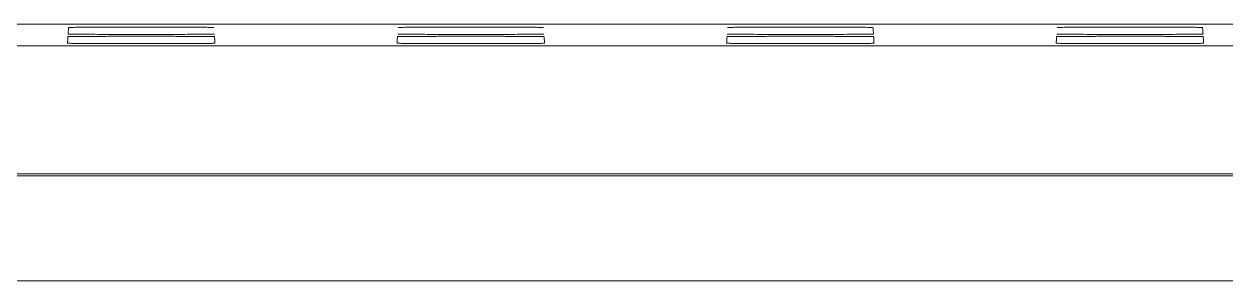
# Model space of a CAD drawing. Header units: millimetres. Extents: x -195 to 1349, y 148 to 750.
# Drawn here: x 1180.11 to 1196.52, y 305.44 to 308.95 of the extents above; entities that cross this region are included whole.
import ezdxf

# ---------------------------------------------------------------- set-up
doc = ezdxf.new("R2010")
doc.units = ezdxf.units.MM
doc.layers.add('4', color=7, linetype='CONTINUOUS', true_color=0xffffff)

msp = doc.modelspace()

# ---------------------------------------------------------------- linework, layer by layer
at = {"layer": '4', "color": 7, "linetype": 'Continuous', "lineweight": 18}
for p, q in [((1237.485, 308.649), (1175.44, 308.649)), ((1166.048, 306.874), (1246.876, 306.874)), ((1246.847, 306.903), (1166.078, 306.903)), ((1247.243, 305.438), (1165.682, 305.438))]:
    msp.add_line(p, q, dxfattribs=at)
for points, knots in [([(1175.639, 308.948), (1184.702, 308.948), (1193.764, 308.948), (1214.313, 308.948), (1225.799, 308.948), (1237.285, 308.948)], [0, 0, 0, 0, 0.441028, 0.441028, 1, 1, 1, 1]), ([(1180.714, 308.811), (1180.715, 308.824), (1180.716, 308.836), (1180.717, 308.857), (1180.718, 308.865), (1180.719, 308.883), (1180.72, 308.892), (1180.72, 308.901)], [0, 0, 0, 0, 0.406541, 0.406541, 0.703271, 0.703271, 1, 1, 1, 1]), ([(1180.72, 308.901), (1180.72, 308.901), (1180.727, 308.901), (1180.746, 308.902), (1180.753, 308.902), (1180.772, 308.902), (1180.783, 308.902), (1180.808, 308.903), (1180.836, 308.903), (1180.869, 308.903), (1180.896, 308.904), (1180.906, 308.904), (1180.925, 308.904), (1180.935, 308.904), (1180.966, 308.904), (1180.988, 308.904), (1181.057, 308.905), (1181.107, 308.905), (1181.174, 308.905), (1181.188, 308.905), (1181.216, 308.905), (1181.23, 308.905), (1181.273, 308.905), (1181.302, 308.905), (1181.362, 308.905), (1181.393, 308.906), (1181.439, 308.906), (1181.455, 308.906), (1181.486, 308.906), (1181.502, 308.906), (1181.55, 308.906), (1181.615, 308.906), (1181.679, 308.906), (1181.744, 308.906), (1181.776, 308.906), (1181.825, 308.906), (1181.841, 308.906), (1181.874, 308.906), (1181.954, 308.906), (1182.031, 308.906), (1182.106, 308.905), (1182.121, 308.905), (1182.15, 308.905), (1182.165, 308.905), (1182.208, 308.905), (1182.236, 308.905), (1182.317, 308.905), (1182.367, 308.905), (1182.425, 308.904), (1182.436, 308.904), (1182.458, 308.904), (1182.468, 308.904), (1182.499, 308.904), (1182.519, 308.904), (1182.555, 308.903), (1182.571, 308.903), (1182.602, 308.903), (1182.616, 308.903), (1182.641, 308.902), (1182.663, 308.902), (1182.679, 308.902), (1182.691, 308.901), (1182.696, 308.901), (1182.703, 308.901), (1182.704, 308.901), (1182.704, 308.901)], [0, 0, 0, 0, 0.0625, 0.0625, 0.09375, 0.09375, 0.125, 0.125, 0.15625, 0.1875, 0.1875, 0.203125, 0.203125, 0.21875, 0.21875, 0.25, 0.25, 0.3125, 0.3125, 0.328125, 0.328125, 0.34375, 0.34375, 0.375, 0.375, 0.40625, 0.40625, 0.421875, 0.421875, 0.4375, 0.4375, 0.46875, 0.5, 0.5, 0.53125, 0.53125, 0.546875, 0.546875, 0.5625, 0.625, 0.625, 0.640625, 0.640625, 0.65625, 0.65625, 0.6875, 0.6875, 0.75, 0.75, 0.765625, 0.765625, 0.78125, 0.78125, 0.8125, 0.8125, 0.84375, 0.84375, 0.875, 0.875, 0.90625, 0.9375, 0.9375, 0.96875, 0.96875, 1, 1, 1, 1]), ([(1185.22, 308.901), (1185.22, 308.901), (1185.227, 308.901), (1185.246, 308.902), (1185.253, 308.902), (1185.272, 308.902), (1185.283, 308.902), (1185.308, 308.903), (1185.336, 308.903), (1185.369, 308.903), (1185.396, 308.904), (1185.406, 308.904), (1185.425, 308.904), (1185.435, 308.904), (1185.466, 308.904), (1185.488, 308.904), (1185.557, 308.905), (1185.607, 308.905), (1185.674, 308.905), (1185.688, 308.905), (1185.716, 308.905), (1185.73, 308.905), (1185.773, 308.905), (1185.802, 308.905), (1185.862, 308.905), (1185.893, 308.906), (1185.939, 308.906), (1185.955, 308.906), (1185.986, 308.906), (1186.002, 308.906), (1186.05, 308.906), (1186.115, 308.906), (1186.179, 308.906), (1186.244, 308.906), (1186.276, 308.906), (1186.325, 308.906), (1186.341, 308.906), (1186.374, 308.906), (1186.454, 308.906), (1186.531, 308.906), (1186.606, 308.905), (1186.621, 308.905), (1186.65, 308.905), (1186.665, 308.905), (1186.708, 308.905), (1186.736, 308.905), (1186.817, 308.905), (1186.867, 308.905), (1186.925, 308.904), (1186.936, 308.904), (1186.958, 308.904), (1186.968, 308.904), (1186.999, 308.904), (1187.019, 308.904), (1187.055, 308.903), (1187.071, 308.903), (1187.102, 308.903), (1187.116, 308.903), (1187.141, 308.902), (1187.163, 308.902), (1187.179, 308.902), (1187.191, 308.901), (1187.196, 308.901), (1187.203, 308.901), (1187.204, 308.901), (1187.204, 308.901)], [0, 0, 0, 0, 0.0625, 0.0625, 0.09375, 0.09375, 0.125, 0.125, 0.15625, 0.1875, 0.1875, 0.203125, 0.203125, 0.21875, 0.21875, 0.25, 0.25, 0.3125, 0.3125, 0.328125, 0.328125, 0.34375, 0.34375, 0.375, 0.375, 0.40625, 0.40625, 0.421875, 0.421875, 0.4375, 0.4375, 0.46875, 0.5, 0.5, 0.53125, 0.53125, 0.546875, 0.546875, 0.5625, 0.625, 0.625, 0.640625, 0.640625, 0.65625, 0.65625, 0.6875, 0.6875, 0.75, 0.75, 0.765625, 0.765625, 0.78125, 0.78125, 0.8125, 0.8125, 0.84375, 0.84375, 0.875, 0.875, 0.90625, 0.9375, 0.9375, 0.96875, 0.96875, 1, 1, 1, 1]), ([(1189.72, 308.901), (1189.72, 308.901), (1189.727, 308.901), (1189.746, 308.902), (1189.753, 308.902), (1189.772, 308.902), (1189.783, 308.902), (1189.808, 308.903), (1189.836, 308.903), (1189.869, 308.903), (1189.896, 308.904), (1189.906, 308.904), (1189.925, 308.904), (1189.935, 308.904), (1189.966, 308.904), (1189.988, 308.904), (1190.057, 308.905), (1190.107, 308.905), (1190.174, 308.905), (1190.188, 308.905), (1190.216, 308.905), (1190.23, 308.905), (1190.273, 308.905), (1190.302, 308.905), (1190.362, 308.905), (1190.393, 308.906), (1190.439, 308.906), (1190.455, 308.906), (1190.486, 308.906), (1190.502, 308.906), (1190.55, 308.906), (1190.615, 308.906), (1190.679, 308.906), (1190.744, 308.906), (1190.776, 308.906), (1190.825, 308.906), (1190.841, 308.906), (1190.874, 308.906), (1190.954, 308.906), (1191.031, 308.906), (1191.106, 308.905), (1191.121, 308.905), (1191.15, 308.905), (1191.165, 308.905), (1191.208, 308.905), (1191.236, 308.905), (1191.317, 308.905), (1191.367, 308.905), (1191.425, 308.904), (1191.436, 308.904), (1191.458, 308.904), (1191.468, 308.904), (1191.499, 308.904), (1191.519, 308.904), (1191.555, 308.903), (1191.571, 308.903), (1191.602, 308.903), (1191.616, 308.903), (1191.641, 308.902), (1191.663, 308.902), (1191.679, 308.902), (1191.691, 308.901), (1191.696, 308.901), (1191.703, 308.901), (1191.704, 308.901), (1191.704, 308.901)], [0, 0, 0, 0, 0.0625, 0.0625, 0.09375, 0.09375, 0.125, 0.125, 0.15625, 0.1875, 0.1875, 0.203125, 0.203125, 0.21875, 0.21875, 0.25, 0.25, 0.3125, 0.3125, 0.328125, 0.328125, 0.34375, 0.34375, 0.375, 0.375, 0.40625, 0.40625, 0.421875, 0.421875, 0.4375, 0.4375, 0.46875, 0.5, 0.5, 0.53125, 0.53125, 0.546875, 0.546875, 0.5625, 0.625, 0.625, 0.640625, 0.640625, 0.65625, 0.65625, 0.6875, 0.6875, 0.75, 0.75, 0.765625, 0.765625, 0.78125, 0.78125, 0.8125, 0.8125, 0.84375, 0.84375, 0.875, 0.875, 0.90625, 0.9375, 0.9375, 0.96875, 0.96875, 1, 1, 1, 1]), ([(1191.711, 308.811), (1191.71, 308.824), (1191.709, 308.836), (1191.707, 308.857), (1191.707, 308.865), (1191.706, 308.883), (1191.705, 308.892), (1191.704, 308.901)], [0, 0, 0, 0, 0.406541, 0.406541, 0.703271, 0.703271, 1, 1, 1, 1]), ([(1194.22, 308.901), (1194.22, 308.901), (1194.227, 308.901), (1194.246, 308.902), (1194.253, 308.902), (1194.272, 308.902), (1194.283, 308.902), (1194.308, 308.903), (1194.336, 308.903), (1194.369, 308.903), (1194.396, 308.904), (1194.406, 308.904), (1194.425, 308.904), (1194.435, 308.904), (1194.466, 308.904), (1194.488, 308.904), (1194.557, 308.905), (1194.607, 308.905), (1194.674, 308.905), (1194.688, 308.905), (1194.716, 308.905), (1194.73, 308.905), (1194.773, 308.905), (1194.802, 308.905), (1194.862, 308.905), (1194.893, 308.906), (1194.939, 308.906), (1194.955, 308.906), (1194.986, 308.906), (1195.002, 308.906), (1195.05, 308.906), (1195.115, 308.906), (1195.179, 308.906), (1195.244, 308.906), (1195.276, 308.906), (1195.325, 308.906), (1195.341, 308.906), (1195.374, 308.906), (1195.454, 308.906), (1195.531, 308.906), (1195.606, 308.905), (1195.621, 308.905), (1195.65, 308.905), (1195.665, 308.905), (1195.708, 308.905), (1195.736, 308.905), (1195.817, 308.905), (1195.867, 308.905), (1195.925, 308.904), (1195.936, 308.904), (1195.958, 308.904), (1195.968, 308.904), (1195.999, 308.904), (1196.019, 308.904), (1196.055, 308.903), (1196.071, 308.903), (1196.102, 308.903), (1196.116, 308.903), (1196.141, 308.902), (1196.163, 308.902), (1196.179, 308.902), (1196.191, 308.901), (1196.196, 308.901), (1196.203, 308.901), (1196.204, 308.901), (1196.204, 308.901)], [0, 0, 0, 0, 0.0625, 0.0625, 0.09375, 0.09375, 0.125, 0.125, 0.15625, 0.1875, 0.1875, 0.203125, 0.203125, 0.21875, 0.21875, 0.25, 0.25, 0.3125, 0.3125, 0.328125, 0.328125, 0.34375, 0.34375, 0.375, 0.375, 0.40625, 0.40625, 0.421875, 0.421875, 0.4375, 0.4375, 0.46875, 0.5, 0.5, 0.53125, 0.53125, 0.546875, 0.546875, 0.5625, 0.625, 0.625, 0.640625, 0.640625, 0.65625, 0.65625, 0.6875, 0.6875, 0.75, 0.75, 0.765625, 0.765625, 0.78125, 0.78125, 0.8125, 0.8125, 0.84375, 0.84375, 0.875, 0.875, 0.90625, 0.9375, 0.9375, 0.96875, 0.96875, 1, 1, 1, 1]), ([(1196.211, 308.811), (1196.21, 308.824), (1196.209, 308.836), (1196.207, 308.857), (1196.207, 308.865), (1196.206, 308.883), (1196.205, 308.892), (1196.204, 308.901)], [0, 0, 0, 0, 0.406541, 0.406541, 0.703271, 0.703271, 1, 1, 1, 1]), ([(1180.705, 308.686), (1180.706, 308.699), (1180.707, 308.712), (1180.709, 308.735), (1180.709, 308.744), (1180.71, 308.76), (1180.711, 308.768), (1180.711, 308.775)], [0, 0, 0, 0, 0.448295, 0.448295, 0.75351, 0.75351, 1, 1, 1, 1]), ([(1180.711, 308.775), (1180.712, 308.775), (1180.718, 308.776), (1180.737, 308.776), (1180.745, 308.776), (1180.764, 308.777), (1180.775, 308.777), (1180.8, 308.777), (1180.828, 308.777), (1180.862, 308.778), (1180.889, 308.778), (1180.898, 308.778), (1180.918, 308.778), (1180.928, 308.778), (1180.96, 308.778), (1180.982, 308.778), (1181.051, 308.779), (1181.101, 308.779), (1181.169, 308.779), (1181.183, 308.779), (1181.212, 308.779), (1181.226, 308.779), (1181.269, 308.78), (1181.299, 308.78), (1181.359, 308.78), (1181.39, 308.78), (1181.437, 308.78), (1181.452, 308.78), (1181.484, 308.78), (1181.501, 308.78), (1181.549, 308.78), (1181.614, 308.78), (1181.679, 308.78), (1181.744, 308.78), (1181.777, 308.78), (1181.826, 308.78), (1181.842, 308.78), (1181.875, 308.78), (1181.956, 308.78), (1182.034, 308.78), (1182.109, 308.78), (1182.124, 308.78), (1182.154, 308.78), (1182.169, 308.78), (1182.213, 308.779), (1182.241, 308.779), (1182.322, 308.779), (1182.373, 308.779), (1182.431, 308.779), (1182.442, 308.778), (1182.464, 308.778), (1182.475, 308.778), (1182.506, 308.778), (1182.526, 308.778), (1182.562, 308.778), (1182.579, 308.778), (1182.61, 308.777), (1182.624, 308.777), (1182.649, 308.777), (1182.671, 308.776), (1182.687, 308.776), (1182.7, 308.776), (1182.705, 308.776), (1182.712, 308.775), (1182.713, 308.775), (1182.713, 308.775)], [0, 0, 0, 0, 0.0625, 0.0625, 0.09375, 0.09375, 0.125, 0.125, 0.15625, 0.1875, 0.1875, 0.203125, 0.203125, 0.21875, 0.21875, 0.25, 0.25, 0.3125, 0.3125, 0.328125, 0.328125, 0.34375, 0.34375, 0.375, 0.375, 0.40625, 0.40625, 0.421875, 0.421875, 0.4375, 0.4375, 0.46875, 0.5, 0.5, 0.53125, 0.53125, 0.546875, 0.546875, 0.5625, 0.625, 0.625, 0.640625, 0.640625, 0.65625, 0.65625, 0.6875, 0.6875, 0.75, 0.75, 0.765625, 0.765625, 0.78125, 0.78125, 0.8125, 0.8125, 0.84375, 0.84375, 0.875, 0.875, 0.90625, 0.9375, 0.9375, 0.96875, 0.96875, 1, 1, 1, 1]), ([(1182.711, 308.811), (1182.711, 308.811), (1182.704, 308.811), (1182.685, 308.81), (1182.677, 308.81), (1182.663, 308.81), (1182.658, 308.81), (1182.647, 308.81), (1182.641, 308.81), (1182.622, 308.809), (1182.594, 308.809), (1182.561, 308.809), (1182.534, 308.808), (1182.524, 308.808), (1182.505, 308.808), (1182.495, 308.808), (1182.463, 308.808), (1182.441, 308.808), (1182.372, 308.807), (1182.322, 308.807), (1182.254, 308.807), (1182.24, 308.807), (1182.212, 308.807), (1182.198, 308.807), (1182.154, 308.807), (1182.125, 308.807), (1182.065, 308.807), (1182.034, 308.806), (1181.987, 308.806), (1181.972, 308.806), (1181.94, 308.806), (1181.924, 308.806), (1181.875, 308.806), (1181.811, 308.806), (1181.746, 308.806), (1181.681, 308.806), (1181.648, 308.806), (1181.599, 308.806), (1181.583, 308.806), (1181.55, 308.806), (1181.469, 308.806), (1181.392, 308.806), (1181.316, 308.807), (1181.301, 308.807), (1181.271, 308.807), (1181.257, 308.807), (1181.213, 308.807), (1181.185, 308.807), (1181.104, 308.807), (1181.054, 308.807), (1180.995, 308.808), (1180.984, 308.808), (1180.962, 308.808), (1180.951, 308.808), (1180.92, 308.808), (1180.901, 308.808), (1180.865, 308.809), (1180.848, 308.809), (1180.817, 308.809), (1180.803, 308.809), (1180.778, 308.81), (1180.756, 308.81), (1180.74, 308.81), (1180.727, 308.811), (1180.722, 308.811), (1180.716, 308.811), (1180.714, 308.811), (1180.714, 308.811)], [0, 0, 0, 0, 0.0625, 0.0625, 0.09375, 0.09375, 0.109375, 0.109375, 0.125, 0.125, 0.15625, 0.1875, 0.1875, 0.203125, 0.203125, 0.21875, 0.21875, 0.25, 0.25, 0.3125, 0.3125, 0.328125, 0.328125, 0.34375, 0.34375, 0.375, 0.375, 0.40625, 0.40625, 0.421875, 0.421875, 0.4375, 0.4375, 0.46875, 0.5, 0.5, 0.53125, 0.53125, 0.546875, 0.546875, 0.5625, 0.625, 0.625, 0.640625, 0.640625, 0.65625, 0.65625, 0.6875, 0.6875, 0.75, 0.75, 0.765625, 0.765625, 0.78125, 0.78125, 0.8125, 0.8125, 0.84375, 0.84375, 0.875, 0.875, 0.90625, 0.9375, 0.9375, 0.96875, 0.96875, 1, 1, 1, 1]), ([(1182.719, 308.686), (1182.718, 308.699), (1182.718, 308.712), (1182.716, 308.735), (1182.715, 308.744), (1182.714, 308.76), (1182.714, 308.768), (1182.713, 308.775)], [0, 0, 0, 0, 0.448296, 0.448296, 0.75351, 0.75351, 1, 1, 1, 1]), ([(1185.205, 308.686), (1185.206, 308.699), (1185.207, 308.712), (1185.209, 308.735), (1185.209, 308.744), (1185.21, 308.76), (1185.211, 308.768), (1185.211, 308.775)], [0, 0, 0, 0, 0.448295, 0.448295, 0.75351, 0.75351, 1, 1, 1, 1]), ([(1185.211, 308.775), (1185.212, 308.775), (1185.218, 308.776), (1185.237, 308.776), (1185.245, 308.776), (1185.264, 308.777), (1185.275, 308.777), (1185.3, 308.777), (1185.328, 308.777), (1185.362, 308.778), (1185.389, 308.778), (1185.398, 308.778), (1185.418, 308.778), (1185.428, 308.778), (1185.46, 308.778), (1185.482, 308.778), (1185.551, 308.779), (1185.601, 308.779), (1185.669, 308.779), (1185.683, 308.779), (1185.712, 308.779), (1185.726, 308.779), (1185.769, 308.78), (1185.799, 308.78), (1185.859, 308.78), (1185.89, 308.78), (1185.937, 308.78), (1185.952, 308.78), (1185.984, 308.78), (1186.001, 308.78), (1186.049, 308.78), (1186.114, 308.78), (1186.179, 308.78), (1186.244, 308.78), (1186.277, 308.78), (1186.326, 308.78), (1186.342, 308.78), (1186.375, 308.78), (1186.456, 308.78), (1186.534, 308.78), (1186.609, 308.78), (1186.624, 308.78), (1186.654, 308.78), (1186.669, 308.78), (1186.713, 308.779), (1186.741, 308.779), (1186.822, 308.779), (1186.873, 308.779), (1186.931, 308.779), (1186.942, 308.778), (1186.964, 308.778), (1186.975, 308.778), (1187.006, 308.778), (1187.026, 308.778), (1187.062, 308.778), (1187.079, 308.778), (1187.11, 308.777), (1187.124, 308.777), (1187.149, 308.777), (1187.171, 308.776), (1187.187, 308.776), (1187.2, 308.776), (1187.205, 308.776), (1187.212, 308.775), (1187.213, 308.775), (1187.213, 308.775)], [0, 0, 0, 0, 0.0625, 0.0625, 0.09375, 0.09375, 0.125, 0.125, 0.15625, 0.1875, 0.1875, 0.203125, 0.203125, 0.21875, 0.21875, 0.25, 0.25, 0.3125, 0.3125, 0.328125, 0.328125, 0.34375, 0.34375, 0.375, 0.375, 0.40625, 0.40625, 0.421875, 0.421875, 0.4375, 0.4375, 0.46875, 0.5, 0.5, 0.53125, 0.53125, 0.546875, 0.546875, 0.5625, 0.625, 0.625, 0.640625, 0.640625, 0.65625, 0.65625, 0.6875, 0.6875, 0.75, 0.75, 0.765625, 0.765625, 0.78125, 0.78125, 0.8125, 0.8125, 0.84375, 0.84375, 0.875, 0.875, 0.90625, 0.9375, 0.9375, 0.96875, 0.96875, 1, 1, 1, 1]), ([(1187.211, 308.811), (1187.211, 308.811), (1187.204, 308.811), (1187.185, 308.81), (1187.177, 308.81), (1187.163, 308.81), (1187.158, 308.81), (1187.147, 308.81), (1187.141, 308.81), (1187.122, 308.809), (1187.094, 308.809), (1187.061, 308.809), (1187.034, 308.808), (1187.024, 308.808), (1187.005, 308.808), (1186.995, 308.808), (1186.963, 308.808), (1186.941, 308.808), (1186.872, 308.807), (1186.822, 308.807), (1186.754, 308.807), (1186.74, 308.807), (1186.712, 308.807), (1186.698, 308.807), (1186.654, 308.807), (1186.625, 308.807), (1186.565, 308.807), (1186.534, 308.806), (1186.487, 308.806), (1186.472, 308.806), (1186.44, 308.806), (1186.424, 308.806), (1186.375, 308.806), (1186.311, 308.806), (1186.246, 308.806), (1186.181, 308.806), (1186.148, 308.806), (1186.099, 308.806), (1186.083, 308.806), (1186.05, 308.806), (1185.969, 308.806), (1185.892, 308.806), (1185.816, 308.807), (1185.801, 308.807), (1185.771, 308.807), (1185.757, 308.807), (1185.713, 308.807), (1185.685, 308.807), (1185.604, 308.807), (1185.554, 308.807), (1185.495, 308.808), (1185.484, 308.808), (1185.462, 308.808), (1185.451, 308.808), (1185.42, 308.808), (1185.401, 308.808), (1185.365, 308.809), (1185.348, 308.809), (1185.317, 308.809), (1185.303, 308.809), (1185.278, 308.81), (1185.256, 308.81), (1185.24, 308.81), (1185.227, 308.811), (1185.222, 308.811), (1185.216, 308.811), (1185.214, 308.811), (1185.214, 308.811)], [0, 0, 0, 0, 0.0625, 0.0625, 0.09375, 0.09375, 0.109375, 0.109375, 0.125, 0.125, 0.15625, 0.1875, 0.1875, 0.203125, 0.203125, 0.21875, 0.21875, 0.25, 0.25, 0.3125, 0.3125, 0.328125, 0.328125, 0.34375, 0.34375, 0.375, 0.375, 0.40625, 0.40625, 0.421875, 0.421875, 0.4375, 0.4375, 0.46875, 0.5, 0.5, 0.53125, 0.53125, 0.546875, 0.546875, 0.5625, 0.625, 0.625, 0.640625, 0.640625, 0.65625, 0.65625, 0.6875, 0.6875, 0.75, 0.75, 0.765625, 0.765625, 0.78125, 0.78125, 0.8125, 0.8125, 0.84375, 0.84375, 0.875, 0.875, 0.90625, 0.9375, 0.9375, 0.96875, 0.96875, 1, 1, 1, 1]), ([(1187.219, 308.686), (1187.218, 308.699), (1187.218, 308.712), (1187.216, 308.735), (1187.215, 308.744), (1187.214, 308.76), (1187.214, 308.768), (1187.213, 308.775)], [0, 0, 0, 0, 0.448296, 0.448296, 0.75351, 0.75351, 1, 1, 1, 1]), ([(1189.705, 308.686), (1189.706, 308.699), (1189.707, 308.712), (1189.709, 308.735), (1189.709, 308.744), (1189.71, 308.76), (1189.711, 308.768), (1189.711, 308.775)], [0, 0, 0, 0, 0.448295, 0.448295, 0.75351, 0.75351, 1, 1, 1, 1]), ([(1189.711, 308.775), (1189.712, 308.775), (1189.718, 308.776), (1189.737, 308.776), (1189.745, 308.776), (1189.764, 308.777), (1189.775, 308.777), (1189.8, 308.777), (1189.828, 308.777), (1189.862, 308.778), (1189.889, 308.778), (1189.898, 308.778), (1189.918, 308.778), (1189.928, 308.778), (1189.96, 308.778), (1189.982, 308.778), (1190.051, 308.779), (1190.101, 308.779), (1190.169, 308.779), (1190.183, 308.779), (1190.212, 308.779), (1190.226, 308.779), (1190.269, 308.78), (1190.299, 308.78), (1190.359, 308.78), (1190.39, 308.78), (1190.437, 308.78), (1190.452, 308.78), (1190.484, 308.78), (1190.501, 308.78), (1190.549, 308.78), (1190.614, 308.78), (1190.679, 308.78), (1190.744, 308.78), (1190.777, 308.78), (1190.826, 308.78), (1190.842, 308.78), (1190.875, 308.78), (1190.956, 308.78), (1191.034, 308.78), (1191.109, 308.78), (1191.124, 308.78), (1191.154, 308.78), (1191.169, 308.78), (1191.213, 308.779), (1191.241, 308.779), (1191.322, 308.779), (1191.373, 308.779), (1191.431, 308.779), (1191.442, 308.778), (1191.464, 308.778), (1191.475, 308.778), (1191.506, 308.778), (1191.526, 308.778), (1191.562, 308.778), (1191.579, 308.778), (1191.61, 308.777), (1191.624, 308.777), (1191.649, 308.777), (1191.671, 308.776), (1191.687, 308.776), (1191.7, 308.776), (1191.705, 308.776), (1191.712, 308.775), (1191.713, 308.775), (1191.713, 308.775)], [0, 0, 0, 0, 0.0625, 0.0625, 0.09375, 0.09375, 0.125, 0.125, 0.15625, 0.1875, 0.1875, 0.203125, 0.203125, 0.21875, 0.21875, 0.25, 0.25, 0.3125, 0.3125, 0.328125, 0.328125, 0.34375, 0.34375, 0.375, 0.375, 0.40625, 0.40625, 0.421875, 0.421875, 0.4375, 0.4375, 0.46875, 0.5, 0.5, 0.53125, 0.53125, 0.546875, 0.546875, 0.5625, 0.625, 0.625, 0.640625, 0.640625, 0.65625, 0.65625, 0.6875, 0.6875, 0.75, 0.75, 0.765625, 0.765625, 0.78125, 0.78125, 0.8125, 0.8125, 0.84375, 0.84375, 0.875, 0.875, 0.90625, 0.9375, 0.9375, 0.96875, 0.96875, 1, 1, 1, 1]), ([(1191.711, 308.811), (1191.711, 308.811), (1191.704, 308.811), (1191.685, 308.81), (1191.677, 308.81), (1191.663, 308.81), (1191.658, 308.81), (1191.647, 308.81), (1191.641, 308.81), (1191.622, 308.809), (1191.594, 308.809), (1191.561, 308.809), (1191.534, 308.808), (1191.524, 308.808), (1191.505, 308.808), (1191.495, 308.808), (1191.463, 308.808), (1191.441, 308.808), (1191.372, 308.807), (1191.322, 308.807), (1191.254, 308.807), (1191.24, 308.807), (1191.212, 308.807), (1191.198, 308.807), (1191.154, 308.807), (1191.125, 308.807), (1191.065, 308.807), (1191.034, 308.806), (1190.987, 308.806), (1190.972, 308.806), (1190.94, 308.806), (1190.924, 308.806), (1190.875, 308.806), (1190.811, 308.806), (1190.746, 308.806), (1190.681, 308.806), (1190.648, 308.806), (1190.599, 308.806), (1190.583, 308.806), (1190.55, 308.806), (1190.469, 308.806), (1190.392, 308.806), (1190.316, 308.807), (1190.301, 308.807), (1190.271, 308.807), (1190.257, 308.807), (1190.213, 308.807), (1190.185, 308.807), (1190.104, 308.807), (1190.054, 308.807), (1189.995, 308.808), (1189.984, 308.808), (1189.962, 308.808), (1189.951, 308.808), (1189.92, 308.808), (1189.901, 308.808), (1189.865, 308.809), (1189.848, 308.809), (1189.817, 308.809), (1189.803, 308.809), (1189.778, 308.81), (1189.756, 308.81), (1189.74, 308.81), (1189.727, 308.811), (1189.722, 308.811), (1189.716, 308.811), (1189.714, 308.811), (1189.714, 308.811)], [0, 0, 0, 0, 0.0625, 0.0625, 0.09375, 0.09375, 0.109375, 0.109375, 0.125, 0.125, 0.15625, 0.1875, 0.1875, 0.203125, 0.203125, 0.21875, 0.21875, 0.25, 0.25, 0.3125, 0.3125, 0.328125, 0.328125, 0.34375, 0.34375, 0.375, 0.375, 0.40625, 0.40625, 0.421875, 0.421875, 0.4375, 0.4375, 0.46875, 0.5, 0.5, 0.53125, 0.53125, 0.546875, 0.546875, 0.5625, 0.625, 0.625, 0.640625, 0.640625, 0.65625, 0.65625, 0.6875, 0.6875, 0.75, 0.75, 0.765625, 0.765625, 0.78125, 0.78125, 0.8125, 0.8125, 0.84375, 0.84375, 0.875, 0.875, 0.90625, 0.9375, 0.9375, 0.96875, 0.96875, 1, 1, 1, 1]), ([(1191.719, 308.686), (1191.718, 308.699), (1191.718, 308.712), (1191.716, 308.735), (1191.715, 308.744), (1191.714, 308.76), (1191.714, 308.768), (1191.713, 308.775)], [0, 0, 0, 0, 0.448296, 0.448296, 0.75351, 0.75351, 1, 1, 1, 1]), ([(1194.205, 308.686), (1194.206, 308.699), (1194.207, 308.712), (1194.209, 308.735), (1194.209, 308.744), (1194.21, 308.76), (1194.211, 308.768), (1194.211, 308.775)], [0, 0, 0, 0, 0.448295, 0.448295, 0.75351, 0.75351, 1, 1, 1, 1]), ([(1194.211, 308.775), (1194.212, 308.775), (1194.218, 308.776), (1194.237, 308.776), (1194.245, 308.776), (1194.264, 308.777), (1194.275, 308.777), (1194.3, 308.777), (1194.328, 308.777), (1194.362, 308.778), (1194.389, 308.778), (1194.398, 308.778), (1194.418, 308.778), (1194.428, 308.778), (1194.46, 308.778), (1194.482, 308.778), (1194.551, 308.779), (1194.601, 308.779), (1194.669, 308.779), (1194.683, 308.779), (1194.712, 308.779), (1194.726, 308.779), (1194.769, 308.78), (1194.799, 308.78), (1194.859, 308.78), (1194.89, 308.78), (1194.937, 308.78), (1194.952, 308.78), (1194.984, 308.78), (1195.001, 308.78), (1195.049, 308.78), (1195.114, 308.78), (1195.179, 308.78), (1195.244, 308.78), (1195.277, 308.78), (1195.326, 308.78), (1195.342, 308.78), (1195.375, 308.78), (1195.456, 308.78), (1195.534, 308.78), (1195.609, 308.78), (1195.624, 308.78), (1195.654, 308.78), (1195.669, 308.78), (1195.713, 308.779), (1195.741, 308.779), (1195.822, 308.779), (1195.873, 308.779), (1195.931, 308.779), (1195.942, 308.778), (1195.964, 308.778), (1195.975, 308.778), (1196.006, 308.778), (1196.026, 308.778), (1196.062, 308.778), (1196.079, 308.778), (1196.11, 308.777), (1196.124, 308.777), (1196.149, 308.777), (1196.171, 308.776), (1196.187, 308.776), (1196.2, 308.776), (1196.205, 308.776), (1196.212, 308.775), (1196.213, 308.775), (1196.213, 308.775)], [0, 0, 0, 0, 0.0625, 0.0625, 0.09375, 0.09375, 0.125, 0.125, 0.15625, 0.1875, 0.1875, 0.203125, 0.203125, 0.21875, 0.21875, 0.25, 0.25, 0.3125, 0.3125, 0.328125, 0.328125, 0.34375, 0.34375, 0.375, 0.375, 0.40625, 0.40625, 0.421875, 0.421875, 0.4375, 0.4375, 0.46875, 0.5, 0.5, 0.53125, 0.53125, 0.546875, 0.546875, 0.5625, 0.625, 0.625, 0.640625, 0.640625, 0.65625, 0.65625, 0.6875, 0.6875, 0.75, 0.75, 0.765625, 0.765625, 0.78125, 0.78125, 0.8125, 0.8125, 0.84375, 0.84375, 0.875, 0.875, 0.90625, 0.9375, 0.9375, 0.96875, 0.96875, 1, 1, 1, 1]), ([(1196.211, 308.811), (1196.211, 308.811), (1196.204, 308.811), (1196.185, 308.81), (1196.177, 308.81), (1196.163, 308.81), (1196.158, 308.81), (1196.147, 308.81), (1196.141, 308.81), (1196.122, 308.809), (1196.094, 308.809), (1196.061, 308.809), (1196.034, 308.808), (1196.024, 308.808), (1196.005, 308.808), (1195.995, 308.808), (1195.963, 308.808), (1195.941, 308.808), (1195.872, 308.807), (1195.822, 308.807), (1195.754, 308.807), (1195.74, 308.807), (1195.712, 308.807), (1195.698, 308.807), (1195.654, 308.807), (1195.625, 308.807), (1195.565, 308.807), (1195.534, 308.806), (1195.487, 308.806), (1195.472, 308.806), (1195.44, 308.806), (1195.424, 308.806), (1195.375, 308.806), (1195.311, 308.806), (1195.246, 308.806), (1195.181, 308.806), (1195.148, 308.806), (1195.099, 308.806), (1195.083, 308.806), (1195.05, 308.806), (1194.969, 308.806), (1194.892, 308.806), (1194.816, 308.807), (1194.801, 308.807), (1194.771, 308.807), (1194.757, 308.807), (1194.713, 308.807), (1194.685, 308.807), (1194.604, 308.807), (1194.554, 308.807), (1194.495, 308.808), (1194.484, 308.808), (1194.462, 308.808), (1194.451, 308.808), (1194.42, 308.808), (1194.401, 308.808), (1194.365, 308.809), (1194.348, 308.809), (1194.317, 308.809), (1194.303, 308.809), (1194.278, 308.81), (1194.256, 308.81), (1194.24, 308.81), (1194.227, 308.811), (1194.222, 308.811), (1194.216, 308.811), (1194.214, 308.811), (1194.214, 308.811)], [0, 0, 0, 0, 0.0625, 0.0625, 0.09375, 0.09375, 0.109375, 0.109375, 0.125, 0.125, 0.15625, 0.1875, 0.1875, 0.203125, 0.203125, 0.21875, 0.21875, 0.25, 0.25, 0.3125, 0.3125, 0.328125, 0.328125, 0.34375, 0.34375, 0.375, 0.375, 0.40625, 0.40625, 0.421875, 0.421875, 0.4375, 0.4375, 0.46875, 0.5, 0.5, 0.53125, 0.53125, 0.546875, 0.546875, 0.5625, 0.625, 0.625, 0.640625, 0.640625, 0.65625, 0.65625, 0.6875, 0.6875, 0.75, 0.75, 0.765625, 0.765625, 0.78125, 0.78125, 0.8125, 0.8125, 0.84375, 0.84375, 0.875, 0.875, 0.90625, 0.9375, 0.9375, 0.96875, 0.96875, 1, 1, 1, 1]), ([(1196.219, 308.686), (1196.218, 308.699), (1196.218, 308.712), (1196.216, 308.735), (1196.215, 308.744), (1196.214, 308.76), (1196.214, 308.768), (1196.213, 308.775)], [0, 0, 0, 0, 0.448296, 0.448296, 0.75351, 0.75351, 1, 1, 1, 1]), ([(1182.719, 308.686), (1182.719, 308.685), (1182.713, 308.685), (1182.694, 308.685), (1182.686, 308.684), (1182.672, 308.684), (1182.666, 308.684), (1182.655, 308.684), (1182.649, 308.684), (1182.63, 308.684), (1182.602, 308.683), (1182.568, 308.683), (1182.541, 308.683), (1182.532, 308.683), (1182.512, 308.683), (1182.502, 308.682), (1182.47, 308.682), (1182.448, 308.682), (1182.378, 308.682), (1182.328, 308.682), (1182.259, 308.681), (1182.245, 308.681), (1182.216, 308.681), (1182.202, 308.681), (1182.158, 308.681), (1182.129, 308.681), (1182.068, 308.681), (1182.037, 308.681), (1181.99, 308.681), (1181.974, 308.681), (1181.942, 308.681), (1181.926, 308.681), (1181.877, 308.681), (1181.812, 308.68), (1181.746, 308.68), (1181.68, 308.68), (1181.647, 308.68), (1181.598, 308.68), (1181.581, 308.68), (1181.549, 308.681), (1181.467, 308.681), (1181.389, 308.681), (1181.313, 308.681), (1181.297, 308.681), (1181.267, 308.681), (1181.253, 308.681), (1181.209, 308.681), (1181.181, 308.681), (1181.099, 308.682), (1181.048, 308.682), (1180.989, 308.682), (1180.978, 308.682), (1180.955, 308.682), (1180.945, 308.682), (1180.913, 308.683), (1180.894, 308.683), (1180.857, 308.683), (1180.84, 308.683), (1180.809, 308.683), (1180.795, 308.684), (1180.769, 308.684), (1180.747, 308.684), (1180.731, 308.685), (1180.718, 308.685), (1180.713, 308.685), (1180.707, 308.685), (1180.705, 308.686), (1180.705, 308.686)], [0, 0, 0, 0, 0.0625, 0.0625, 0.09375, 0.09375, 0.109375, 0.109375, 0.125, 0.125, 0.15625, 0.1875, 0.1875, 0.203125, 0.203125, 0.21875, 0.21875, 0.25, 0.25, 0.3125, 0.3125, 0.328125, 0.328125, 0.34375, 0.34375, 0.375, 0.375, 0.40625, 0.40625, 0.421875, 0.421875, 0.4375, 0.4375, 0.46875, 0.5, 0.5, 0.53125, 0.53125, 0.546875, 0.546875, 0.5625, 0.625, 0.625, 0.640625, 0.640625, 0.65625, 0.65625, 0.6875, 0.6875, 0.75, 0.75, 0.765625, 0.765625, 0.78125, 0.78125, 0.8125, 0.8125, 0.84375, 0.84375, 0.875, 0.875, 0.90625, 0.9375, 0.9375, 0.96875, 0.96875, 1, 1, 1, 1]), ([(1187.219, 308.686), (1187.219, 308.685), (1187.213, 308.685), (1187.194, 308.685), (1187.186, 308.684), (1187.172, 308.684), (1187.166, 308.684), (1187.155, 308.684), (1187.149, 308.684), (1187.13, 308.684), (1187.102, 308.683), (1187.068, 308.683), (1187.041, 308.683), (1187.032, 308.683), (1187.012, 308.683), (1187.002, 308.682), (1186.97, 308.682), (1186.948, 308.682), (1186.878, 308.682), (1186.828, 308.682), (1186.759, 308.681), (1186.745, 308.681), (1186.716, 308.681), (1186.702, 308.681), (1186.658, 308.681), (1186.629, 308.681), (1186.568, 308.681), (1186.537, 308.681), (1186.49, 308.681), (1186.474, 308.681), (1186.442, 308.681), (1186.426, 308.681), (1186.377, 308.681), (1186.312, 308.68), (1186.246, 308.68), (1186.18, 308.68), (1186.147, 308.68), (1186.098, 308.68), (1186.081, 308.68), (1186.049, 308.681), (1185.967, 308.681), (1185.889, 308.681), (1185.813, 308.681), (1185.797, 308.681), (1185.767, 308.681), (1185.753, 308.681), (1185.709, 308.681), (1185.681, 308.681), (1185.599, 308.682), (1185.548, 308.682), (1185.489, 308.682), (1185.478, 308.682), (1185.455, 308.682), (1185.445, 308.682), (1185.413, 308.683), (1185.394, 308.683), (1185.357, 308.683), (1185.34, 308.683), (1185.309, 308.683), (1185.295, 308.684), (1185.269, 308.684), (1185.247, 308.684), (1185.231, 308.685), (1185.218, 308.685), (1185.213, 308.685), (1185.207, 308.685), (1185.205, 308.686), (1185.205, 308.686)], [0, 0, 0, 0, 0.0625, 0.0625, 0.09375, 0.09375, 0.109375, 0.109375, 0.125, 0.125, 0.15625, 0.1875, 0.1875, 0.203125, 0.203125, 0.21875, 0.21875, 0.25, 0.25, 0.3125, 0.3125, 0.328125, 0.328125, 0.34375, 0.34375, 0.375, 0.375, 0.40625, 0.40625, 0.421875, 0.421875, 0.4375, 0.4375, 0.46875, 0.5, 0.5, 0.53125, 0.53125, 0.546875, 0.546875, 0.5625, 0.625, 0.625, 0.640625, 0.640625, 0.65625, 0.65625, 0.6875, 0.6875, 0.75, 0.75, 0.765625, 0.765625, 0.78125, 0.78125, 0.8125, 0.8125, 0.84375, 0.84375, 0.875, 0.875, 0.90625, 0.9375, 0.9375, 0.96875, 0.96875, 1, 1, 1, 1]), ([(1191.719, 308.686), (1191.719, 308.685), (1191.713, 308.685), (1191.694, 308.685), (1191.686, 308.684), (1191.672, 308.684), (1191.666, 308.684), (1191.655, 308.684), (1191.649, 308.684), (1191.63, 308.684), (1191.602, 308.683), (1191.568, 308.683), (1191.541, 308.683), (1191.532, 308.683), (1191.512, 308.683), (1191.502, 308.682), (1191.47, 308.682), (1191.448, 308.682), (1191.378, 308.682), (1191.328, 308.682), (1191.259, 308.681), (1191.245, 308.681), (1191.216, 308.681), (1191.202, 308.681), (1191.158, 308.681), (1191.129, 308.681), (1191.068, 308.681), (1191.037, 308.681), (1190.99, 308.681), (1190.974, 308.681), (1190.942, 308.681), (1190.926, 308.681), (1190.877, 308.681), (1190.812, 308.68), (1190.746, 308.68), (1190.68, 308.68), (1190.647, 308.68), (1190.598, 308.68), (1190.581, 308.68), (1190.549, 308.681), (1190.467, 308.681), (1190.389, 308.681), (1190.313, 308.681), (1190.297, 308.681), (1190.267, 308.681), (1190.253, 308.681), (1190.209, 308.681), (1190.181, 308.681), (1190.099, 308.682), (1190.048, 308.682), (1189.989, 308.682), (1189.978, 308.682), (1189.955, 308.682), (1189.945, 308.682), (1189.913, 308.683), (1189.894, 308.683), (1189.857, 308.683), (1189.84, 308.683), (1189.809, 308.683), (1189.795, 308.684), (1189.769, 308.684), (1189.747, 308.684), (1189.731, 308.685), (1189.718, 308.685), (1189.713, 308.685), (1189.707, 308.685), (1189.705, 308.686), (1189.705, 308.686)], [0, 0, 0, 0, 0.0625, 0.0625, 0.09375, 0.09375, 0.109375, 0.109375, 0.125, 0.125, 0.15625, 0.1875, 0.1875, 0.203125, 0.203125, 0.21875, 0.21875, 0.25, 0.25, 0.3125, 0.3125, 0.328125, 0.328125, 0.34375, 0.34375, 0.375, 0.375, 0.40625, 0.40625, 0.421875, 0.421875, 0.4375, 0.4375, 0.46875, 0.5, 0.5, 0.53125, 0.53125, 0.546875, 0.546875, 0.5625, 0.625, 0.625, 0.640625, 0.640625, 0.65625, 0.65625, 0.6875, 0.6875, 0.75, 0.75, 0.765625, 0.765625, 0.78125, 0.78125, 0.8125, 0.8125, 0.84375, 0.84375, 0.875, 0.875, 0.90625, 0.9375, 0.9375, 0.96875, 0.96875, 1, 1, 1, 1]), ([(1196.219, 308.686), (1196.219, 308.685), (1196.213, 308.685), (1196.194, 308.685), (1196.186, 308.684), (1196.172, 308.684), (1196.166, 308.684), (1196.155, 308.684), (1196.149, 308.684), (1196.13, 308.684), (1196.102, 308.683), (1196.068, 308.683), (1196.041, 308.683), (1196.032, 308.683), (1196.012, 308.683), (1196.002, 308.682), (1195.97, 308.682), (1195.948, 308.682), (1195.878, 308.682), (1195.828, 308.682), (1195.759, 308.681), (1195.745, 308.681), (1195.716, 308.681), (1195.702, 308.681), (1195.658, 308.681), (1195.629, 308.681), (1195.568, 308.681), (1195.537, 308.681), (1195.49, 308.681), (1195.474, 308.681), (1195.442, 308.681), (1195.426, 308.681), (1195.377, 308.681), (1195.312, 308.68), (1195.246, 308.68), (1195.18, 308.68), (1195.147, 308.68), (1195.098, 308.68), (1195.081, 308.68), (1195.049, 308.681), (1194.967, 308.681), (1194.889, 308.681), (1194.813, 308.681), (1194.797, 308.681), (1194.767, 308.681), (1194.753, 308.681), (1194.709, 308.681), (1194.681, 308.681), (1194.599, 308.682), (1194.548, 308.682), (1194.489, 308.682), (1194.478, 308.682), (1194.455, 308.682), (1194.445, 308.682), (1194.413, 308.683), (1194.394, 308.683), (1194.357, 308.683), (1194.34, 308.683), (1194.309, 308.683), (1194.295, 308.684), (1194.269, 308.684), (1194.247, 308.684), (1194.231, 308.685), (1194.218, 308.685), (1194.213, 308.685), (1194.207, 308.685), (1194.205, 308.686), (1194.205, 308.686)], [0, 0, 0, 0, 0.0625, 0.0625, 0.09375, 0.09375, 0.109375, 0.109375, 0.125, 0.125, 0.15625, 0.1875, 0.1875, 0.203125, 0.203125, 0.21875, 0.21875, 0.25, 0.25, 0.3125, 0.3125, 0.328125, 0.328125, 0.34375, 0.34375, 0.375, 0.375, 0.40625, 0.40625, 0.421875, 0.421875, 0.4375, 0.4375, 0.46875, 0.5, 0.5, 0.53125, 0.53125, 0.546875, 0.546875, 0.5625, 0.625, 0.625, 0.640625, 0.640625, 0.65625, 0.65625, 0.6875, 0.6875, 0.75, 0.75, 0.765625, 0.765625, 0.78125, 0.78125, 0.8125, 0.8125, 0.84375, 0.84375, 0.875, 0.875, 0.90625, 0.9375, 0.9375, 0.96875, 0.96875, 1, 1, 1, 1])]:
    msp.add_open_spline(points, degree=3, knots=knots, dxfattribs=at)

doc.saveas('drawing.dxf')
